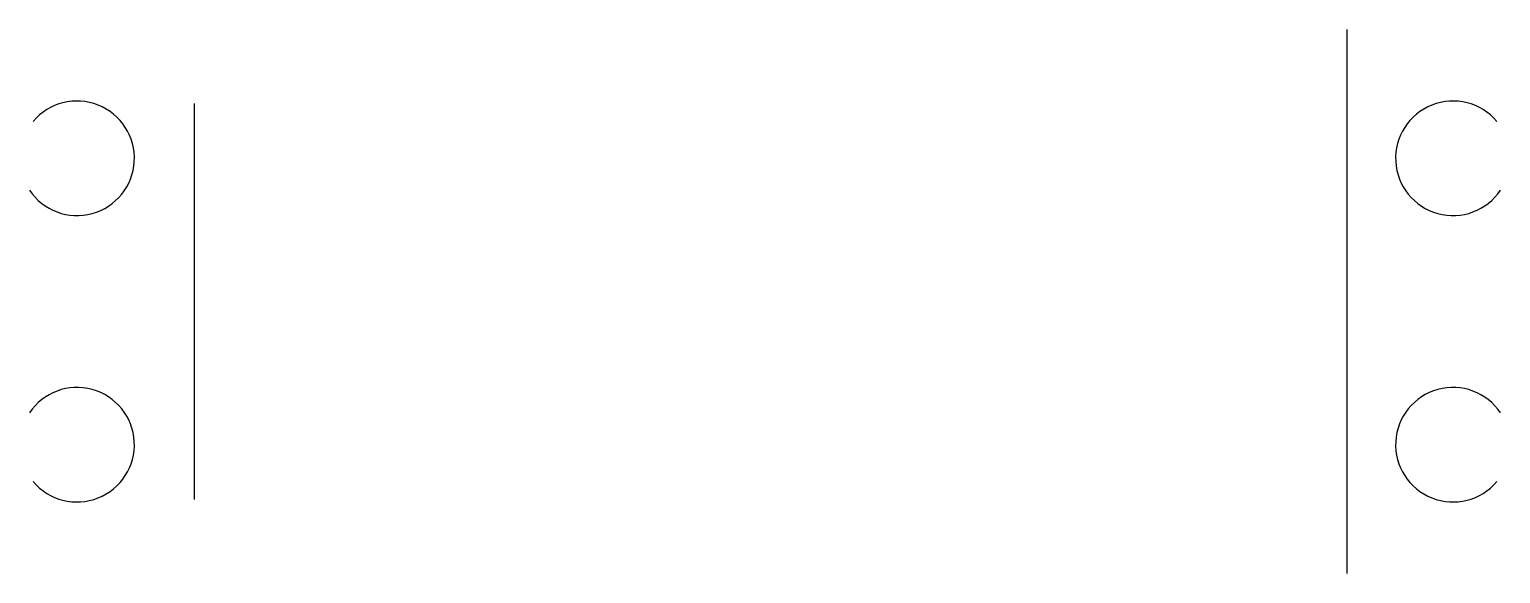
# Model space of a CAD drawing. Header units: millimetres. Extents: x -46 to 5.4, y -19 to 0.
import ezdxf

# ---------------------------------------------------------------- set-up
doc = ezdxf.new("R2010")
doc.units = ezdxf.units.MM

msp = doc.modelspace()

# ---------------------------------------------------------------- linework, layer by layer
for p, q in [((0, 0), (0, -19)), ((-40.212, -2.588), (-40.212, -16.412))]:
    msp.add_line(p, q)
for centre, start, end in [((-44.3, -4.5), 213.8253, 139.9589), ((3.7, -4.5), 40.0411, 326.1747), ((-44.3, -14.5), 220.0411, 146.1747), ((3.7, -14.5), 33.8253, 319.9589)]:
    msp.add_arc(centre, 2, start, end)

doc.saveas('drawing.dxf')
